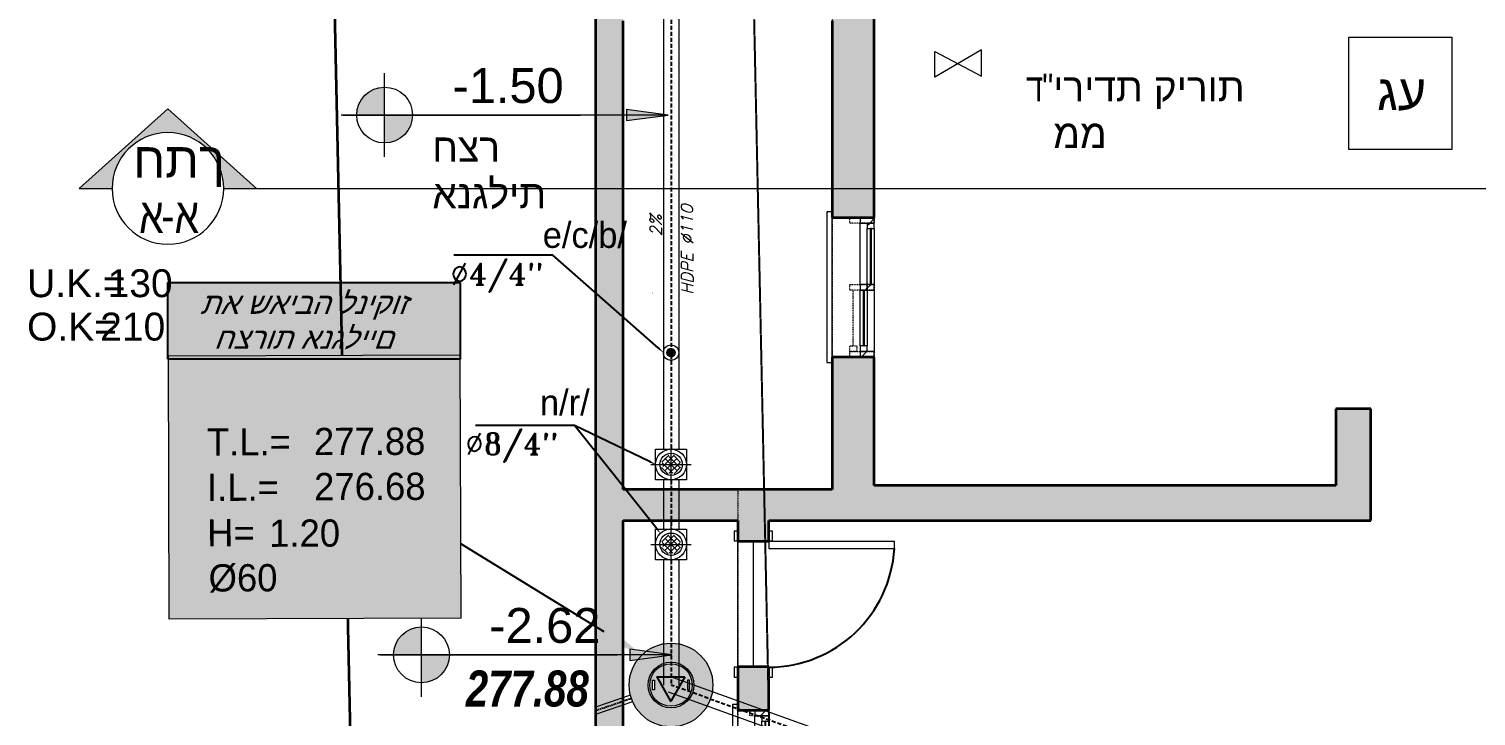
# Model space of a CAD drawing. Header units: centimetres. Extents: x 14435 to 32127, y -4289 to 2500.
# Drawn here: x 21327 to 22364, y -1224 to -732 of the extents above; entities that cross this region are included whole.
import ezdxf
from ezdxf import colors
from ezdxf.entities.mleader import LeaderData, LeaderLine
from ezdxf.math import Vec2, Vec3

# ---------------------------------------------------------------- set-up
doc = ezdxf.new("R2010")
doc.units = ezdxf.units.CM
doc.set_wipeout_variables(frame=1)
for name, pattern in [('Dash Tiny', [0.12, 0.06, -0.06]), ('Hidden', [0.714375, 0.47625, -0.238125]), ('Overhead', [0.396875, 0.238125, -0.15875])]:
    doc.linetypes.add(name, pattern=pattern)
for name, color, linetype in [('A', 251, 'Continuous'), ('biov 110', 252, 'Continuous'), ('biov center', 130, 'Hidden'), ('BIUV', 4, 'Continuous'), ('BLACK', 250, 'Continuous'), ('INS', 1, 'Continuous'), ('SPR', 251, 'Continuous')]:
    doc.layers.add(name, color=color, linetype=linetype)
for name, color, linetype, lineweight in [('A-DETL', 7, 'Continuous', 5), ('A-DOOR', 7, 'Continuous', 13), ('A-DOOR-FRAM', 7, 'Continuous', 13), ('A-FLOR', 7, 'Continuous', 13), ('A-GLAZ', 7, 'Continuous', 13), ('A-GLAZ-IDEN', 7, 'Continuous', 5), ('A-WALL', 7, 'Continuous', 13), ('A-WALL-PATT', 7, 'Continuous', 35), ('G-ANNO-DIMS', 7, 'Continuous', 5), ('G-ANNO-TEXT', 7, 'Continuous', 5)]:
    doc.layers.add(name, color=color, linetype=linetype, lineweight=lineweight)
doc.layers.add('G-ANNO-SYMB', color=240, linetype='Continuous', lineweight=5, true_color=0xff2227)
doc.styles.add('Arial_1', font='arial.ttf', dxfattribs={"height": 99.987594})
doc.styles.add('Arial_3', font='arial.ttf', dxfattribs={"height": 15})
doc.styles.add('Arial_6', font='arial.ttf', dxfattribs={"height": 29.765625})
doc.styles.add('Arial_B_I', font='arialbi.ttf', dxfattribs={"width": 0.8, "height": 25.793651})
doc.styles.add('BK', font='miryl')
doc.styles.add('italic1', font='italic.shx', dxfattribs={"height": 30})
doc.styles.add('MUR', font='MIRYL', dxfattribs={"oblique": 20})
doc.styles.add('rom', font='romant')
doc.styles.add('SH20', font='simpheb', dxfattribs={"height": 20})
pattern_1 = [(315, (2799.901, -549.324), (5.613014, 5.613014), [])]
pattern_2 = [(315, (2396.901, -477.801), (5.613014, 5.613014), [])]

# ---------------------------------------------------------------- blocks, each defined once
blk = doc.blocks.new('הזזה-דו-כנפי - מרתף סלון 1-929916-מרתף - Dependent 1')
at = {"layer": 'A-GLAZ', "lineweight": 5, "true_color": 0x008040}
h = blk.add_hatch(dxfattribs=at)
h.set_pattern_fill('FP_98', color=116, style=0, pattern_type=2)
h.set_pattern_definition(pattern_1)
h.paths.add_polyline_path([(-100, -1), (-100, -11), (-96, -11), (-96, -1)], flags=0)
h.paths.add_polyline_path([(96, -1), (96, -11), (100, -11), (100, -1)], flags=0)
h = blk.add_hatch(dxfattribs=at)
h.set_pattern_fill('FP_98', color=116, style=0, pattern_type=2)
h.set_pattern_definition(pattern_1)
h.paths.add_polyline_path([(-96, -6), (-92, -6), (-92, -1), (-96, -1)], flags=0)
h.paths.add_polyline_path([(-2, -1), (-2, -6), (2, -6), (2, -1), (1.3, -1)], flags=0)
h = blk.add_hatch(dxfattribs=at)
h.set_pattern_fill('FP_98', color=116, style=0, pattern_type=2)
h.set_pattern_definition(pattern_1)
h.paths.add_polyline_path([(-2, -11), (2, -11), (2, -6), (-2, -6)], flags=0)
h.paths.add_polyline_path([(92, -6), (92, -11), (96, -11), (96, -6)], flags=0)
at = {"layer": 'A-GLAZ'}
for p, q in [((104, 15), (-104, 15)), ((-104, 15), (-104, 11)), ((104, 11), (104, 15)), ((-96, -1), (-100, -1)), ((-100, -1), (-100, -11)), ((-92, -1), (-96, -1)), ((-96, -1), (-96, -6)), ((-96, -11), (-96, -1)), ((-96, -6), (-92, -6)), ((-92, -6), (-92, -1)), ((-92, -1), (-2, -1)), ((-92, -3.4), (-2, -3.4)), ((-2, -3.4), (-92, -3.4)), ((-92, -3.4), (-92, -4)), ((-92, -4), (-2, -4)), ((-92, -4), (-2, -4)), ((-2, -6), (-92, -6)), ((2, -1), (-2, -1)), ((-2, -1), (-2, -6)), ((-2, -4), (-2, -3.4)), ((-2, -6), (2, -6)), ((2, -6), (-2, -6)), ((-2, -6), (-2, -11)), ((2, -6), (2, -1)), ((2, -1), (96, -1)), ((2, -11), (2, -6)), ((2, -6), (92, -6)), ((2, -8.4), (92, -8.4)), ((92, -8.4), (2, -8.4)), ((2, -8.4), (2, -9)), ((2, -9), (92, -9)), ((2, -9), (92, -9)), ((96, -6), (92, -6)), ((92, -6), (92, -11)), ((92, -9), (92, -8.4)), ((100, -1), (96, -1)), ((96, -1), (96, -11)), ((96, -11), (96, -6)), ((100, -11), (100, -1)), ((-100, -11), (-96, -11)), ((-2, -11), (-96, -11)), ((-2, -11), (2, -11)), ((92, -11), (2, -11)), ((92, -11), (96, -11)), ((96, -11), (100, -11))]:
    blk.add_line(p, q, dxfattribs=at)
at = {"layer": 'A-GLAZ', "linetype": 'Overhead'}
blk.add_line((-100, 11), (100, 11), dxfattribs=at)
blk.add_line((-100, 11), (100, 11), dxfattribs=at)
at = {"layer": 'A-GLAZ', "linetype": 'Dash Tiny'}
for p, q in [((-100, -11), (-100, 2.5)), ((-100, 2.5), (-96, 2.5)), ((-96, -2.5), (-96, 2.5)), ((-96, 2.5), (-92, 2.5)), ((-96, 2.5), (-96, -11)), ((-92, 2.5), (-92, -2.5)), ((-92, 0), (-2, 0)), ((-2, -11), (-2, 2.5)), ((-2, 2.5), (2, 2.5)), ((2, 2.5), (2, -11)), ((96, -11), (96, 2.5)), ((96, 2.5), (99.6, 2.5)), ((99.6, 2.5), (99.6, -11)), ((-92, -2.5), (-96, -2.5)), ((2, -8.4), (92, -8.4)), ((96, -6), (92, -6)), ((92, -6), (92, -11)), ((96, -6), (92, -6)), ((92, -6), (92, -11)), ((96, -11), (96, -6)), ((96, -11), (96, -6)), ((-96, -11), (-100, -11)), ((2, -11), (-2, -11)), ((92, -11), (96, -11)), ((92, -11), (96, -11)), ((99.6, -11), (96, -11))]:
    blk.add_line(p, q, dxfattribs=at)
blk = doc.blocks.new('דלת חד כנפית - 96_210-1082217-מרתף - Dependent 1')
at = {"layer": 'A-DOOR'}
for p, q in [((39.9, -11), (39.9, -101)), ((45, -11), (39.9, -11)), ((45, -11), (45, -101)), ((45, -101), (39.9, -101))]:
    blk.add_line(p, q, dxfattribs=at)
at = {"layer": 'A-DOOR', "lineweight": 25}
blk.add_arc((45, -11), 90.2, 180, 266.7576, dxfattribs=at)
at = {"layer": 'A-DOOR-FRAM'}
for p, q in [((-52.6, 11), (-52.6, 13.5)), ((-52.6, 13.5), (-45, 13.5)), ((-45, 13.5), (-45, 11)), ((45, 11), (45, 13.5)), ((45, 13.5), (52.6, 13.5)), ((52.6, 13.5), (52.6, 11)), ((-52.6, -13.5), (-52.6, -11)), ((-45, -13.5), (-52.6, -13.5)), ((-45, -11), (-45, -13.5)), ((45, -13.5), (45, -11)), ((52.6, -13.5), (45, -13.5)), ((52.6, -11), (52.6, -13.5))]:
    blk.add_line(p, q, dxfattribs=at)
blk = doc.blocks.new('הזזה-דו-כנפי - 80_80-1082385-מרתף - Dependent 1')
at = {"layer": 'A-GLAZ', "lineweight": 5, "true_color": 0x008040}
h = blk.add_hatch(dxfattribs=at)
h.set_pattern_fill('FP_103', color=116, style=0, pattern_type=2)
h.set_pattern_definition(pattern_2)
h.paths.add_polyline_path([(-50, -5), (-50, -15), (-46, -15), (-46, -5)], flags=0)
h.paths.add_polyline_path([(46, -5), (46, -15), (50, -15), (50, -5)], flags=0)
h = blk.add_hatch(dxfattribs=at)
h.set_pattern_fill('FP_103', color=116, style=0, pattern_type=2)
h.set_pattern_definition(pattern_2)
h.paths.add_polyline_path([(-46, -5), (-46, -10), (-42, -10), (-42, -5)], flags=0)
h.paths.add_polyline_path([(-2, -5), (-2, -10), (2, -10), (2, -5)], flags=0)
h = blk.add_hatch(dxfattribs=at)
h.set_pattern_fill('FP_103', color=116, style=0, pattern_type=2)
h.set_pattern_definition(pattern_2)
h.paths.add_polyline_path([(-2, -10), (-2, -15), (2, -15), (2, -10)], flags=0)
h.paths.add_polyline_path([(42, -15), (46, -15), (46, -10), (42, -10)], flags=0)
at = {"layer": 'A-GLAZ'}
for p, q in [((54, 19), (-54, 19)), ((-54, 19), (-54, 15)), ((54, 15), (54, 19)), ((-46, -5), (-50, -5)), ((-50, -5), (-50, -15)), ((-42, -5), (-46, -5)), ((-46, -5), (-46, -10)), ((-46, -15), (-46, -5)), ((-46, -10), (-42, -10)), ((-42, -10), (-42, -5)), ((-42, -5), (-2, -5)), ((-42, -7.4), (-2, -7.4)), ((-2, -7.4), (-42, -7.4)), ((-42, -7.4), (-42, -8)), ((-42, -8), (-2, -8)), ((-42, -8), (-2, -8)), ((-2, -10), (-42, -10)), ((2, -5), (-2, -5)), ((-2, -5), (-2, -10)), ((-2, -8), (-2, -7.4)), ((-2, -10), (2, -10)), ((2, -10), (-2, -10)), ((-2, -10), (-2, -15)), ((2, -10), (2, -5)), ((2, -5), (46, -5)), ((2, -15), (2, -10)), ((2, -10), (42, -10)), ((46, -10), (42, -10)), ((42, -10), (42, -15)), ((50, -5), (46, -5)), ((46, -5), (46, -15)), ((46, -15), (46, -10)), ((50, -15), (50, -5)), ((-50, -15), (-46, -15)), ((-2, -15), (-46, -15)), ((-2, -15), (2, -15)), ((2, -12.4), (42, -12.4)), ((42, -12.4), (2, -12.4)), ((2, -12.4), (2, -13)), ((2, -13), (42, -13)), ((2, -13), (42, -13)), ((42, -15), (2, -15)), ((42, -13), (42, -12.4)), ((42, -15), (46, -15)), ((46, -15), (50, -15))]:
    blk.add_line(p, q, dxfattribs=at)
at = {"layer": 'A-GLAZ', "linetype": 'Overhead'}
blk.add_line((-50, 15), (50, 15), dxfattribs=at)
blk.add_line((-50, 15), (50, 15), dxfattribs=at)
at = {"layer": 'A-GLAZ', "linetype": 'Dash Tiny'}
for p, q in [((-50, -15), (-50, 2.5)), ((-50, 2.5), (-46, 2.5)), ((-46, -2.5), (-46, 2.5)), ((-46, 2.5), (-42, 2.5)), ((-46, 2.5), (-46, -15)), ((-42, 2.5), (-42, -2.5)), ((-42, 0), (-2, 0)), ((-2, -15), (-2, 2.5)), ((-2, 2.5), (2, 2.5)), ((2, 2.5), (2, -15)), ((46, -15), (46, 2.5)), ((46, 2.5), (49.6, 2.5)), ((49.6, 2.5), (49.6, -15)), ((-42, -2.5), (-46, -2.5)), ((46, -10), (42, -10)), ((42, -10), (42, -15)), ((46, -10), (42, -10)), ((42, -10), (42, -15)), ((46, -15), (46, -10)), ((46, -15), (46, -10)), ((-46, -15), (-50, -15)), ((2, -15), (-2, -15)), ((2, -12.4), (42, -12.4)), ((42, -15), (46, -15)), ((42, -15), (46, -15)), ((49.6, -15), (46, -15))]:
    blk.add_line(p, q, dxfattribs=at)
blk = doc.blocks.new('Section - ISH-SEC HEAD-234540-מרתף - Dependent 1')
at = {"layer": 'G-ANNO-SYMB'}
h = blk.add_hatch(color=7, dxfattribs=at)
edge = h.paths.add_edge_path(flags=0)
edge.add_line((0.035, 0), (-0.2, 0))
edge.add_arc((-0.6, 0), 0.4, 0, 180)
edge.add_line((-1, 0), (-1.235, 0))
edge.add_line((-1.235, 0), (-0.6, 0.571))
edge.add_line((-0.6, 0.571), (0.035, 0))
at = {"layer": 'G-ANNO-SYMB', "color": 7}
for p, q in [((-0.6, 0.571), (-1.235, 0)), ((0.035, 0), (-0.6, 0.571)), ((-1.235, 0), (-1, 0)), ((-0.2, 0), (0.035, 0))]:
    blk.add_line(p, q, dxfattribs=at)
for start, end in [(360, 180), (0, 180), (180, 0)]:
    blk.add_arc((-0.6, 0), 0.4, start, end, dxfattribs=at)
blk = doc.blocks.new('Spot Elevations - ISH PLAN-38599-מרתף - Dependent 1')
at = {"layer": 'G-ANNO-DIMS'}
h = blk.add_hatch(color=256, dxfattribs=at)
edge = h.paths.add_edge_path(flags=0)
edge.add_line((0, 0), (-0.2, 0))
edge.add_arc((0, 0), 0.2, 90, 180, ccw=False)
edge.add_line((0, 0.2), (0, 0))
h = blk.add_hatch(color=256, dxfattribs=at)
edge = h.paths.add_edge_path(flags=0)
edge.add_line((0, 0), (0.2, 0))
edge.add_arc((0, 0), 0.2, 270, 360, ccw=False)
edge.add_line((0, -0.2), (0, 0))
for p, q in [((0, -0.3), (0, 0.3)), ((1.388, 0), (-0.312, 0)), ((-0.297, 0), (1.403, 0))]:
    blk.add_line(p, q, dxfattribs=at)
blk.add_circle((0, 0), 0.2, dxfattribs=at)
blk = doc.blocks.new('martef')
at = {"layer": 'A-WALL-PATT', "lineweight": 13, "true_color": 0x636466}
for points in [[(54475.3, -12683.7), (54475.3, -11515.2), (54455.3, -11515.2), (54455.3, -12683.7)], [(55011, -12143.8), (55011, -12088.8), (54986, -12088.8), (54986, -12143.8)], [(54557.5, -12168.8), (54625.1, -12168.8), (54625.1, -12146.8), (54475.3, -12146.8), (54475.3, -12168.8)], [(55011, -12168.8), (55011, -12143.8), (54655.1, -12143.8), (54655.1, -12168.8), (54860.6, -12168.8)]]:
    blk.add_hatch(color=251, dxfattribs=at).paths.add_polyline_path(points, flags=0)
h = blk.add_hatch(color=251, dxfattribs=at)
h.paths.add_polyline_path([(54655.1, -12168.8), (54655.1, -12051.8), (54625.1, -12051.8), (54625.1, -12168.8), (54640.1, -12168.8)], flags=0)
h.paths.add_polyline_path([(54640.1, -11951.8), (54655.1, -11951.8), (54655.1, -11788.7), (54625.1, -11788.7), (54625.1, -11951.8)], flags=0)
h = blk.add_hatch(color=251, dxfattribs=at)
h.paths.add_polyline_path([(54557.5, -12683.7), (54579.5, -12683.7), (54579.5, -12504.8), (54557.5, -12504.8)], flags=0)
h.paths.add_polyline_path([(54579.5, -12304.8), (54579.5, -12273.8), (54557.5, -12273.8), (54557.5, -12304.8)], flags=0)
h.paths.add_polyline_path([(54579.5, -12183.8), (54579.5, -12168.8), (54557.5, -12168.8), (54557.5, -12183.8)], flags=0)
at = {"layer": 'G-ANNO-DIMS'}
for points in [[(54507.5, -11878.4), (54477.5, -11874.5), (54477.5, -11882.4)], [(54510.1, -12265.2), (54480.1, -12261.2), (54480.1, -12269.1)]]:
    blk.add_hatch(color=256, dxfattribs=at).paths.add_polyline_path(points, flags=0)
at = {"layer": 'A-DETL', "color": 176, "lineweight": 35, "true_color": 0x000080}
blk.add_line((54293.7, -12981.6), (54246, -10730.1), dxfattribs=at)
at = {"layer": 'A-DETL', "color": 1, "linetype": 'Hidden', "lineweight": 25, "true_color": 0xff0000}
blk.add_line((54557.1, -11249.1), (54587.8, -12698.5), dxfattribs=at)
at = {"layer": 'A-DETL', "color": 7, "linetype": 'Dash Tiny'}
for p, q in [((54625.1, -11788.7), (54625.1, -12146.8)), ((54625.1, -12146.8), (54557.5, -12146.8)), ((54557.5, -12146.8), (54557.5, -12683.7))]:
    blk.add_line(p, q, dxfattribs=at)
at = {"layer": 'A-DETL', "color": 1, "lineweight": 13, "true_color": 0xff0000}
for p, q in [((54732.1, -11831.6), (54698.6, -11851.2)), ((54698.6, -11851.2), (54698.6, -11832.9)), ((54698.6, -11832.9), (54732.1, -11850.6)), ((54732.1, -11850.6), (54732.1, -11831.6))]:
    blk.add_line(p, q, dxfattribs=at)
at = {"layer": 'A-FLOR'}
for p, q in [((54557.5, -12273.8), (54557.5, -12183.8)), ((54568.5, -12183.8), (54568.5, -12273.8))]:
    blk.add_line(p, q, dxfattribs=at)
at = {"layer": 'A-WALL', "lineweight": 35}
for p, q in [((54455.3, -11515.2), (54455.3, -12683.7)), ((54655.1, -11951.8), (54655.1, -11808.7)), ((54475.3, -12146.8), (54475.3, -11810.9)), ((54625.1, -11810.9), (54625.1, -11951.8)), ((54625.1, -11951.8), (54655.1, -11951.8)), ((54625.1, -12051.8), (54625.1, -12146.8)), ((54655.1, -12051.8), (54625.1, -12051.8)), ((54655.1, -12143.8), (54655.1, -12051.8)), ((54986, -12088.8), (54986, -12143.8)), ((55011, -12088.8), (54986, -12088.8)), ((55011, -12168.8), (55011, -12088.8)), ((54625.1, -12146.8), (54475.3, -12146.8)), ((54986, -12143.8), (54655.1, -12143.8)), ((54475.3, -12168.8), (54557.5, -12168.8)), ((54475.3, -12683.7), (54475.3, -12168.8)), ((54557.5, -12168.8), (54557.5, -12183.8)), ((54579.5, -12168.8), (55011, -12168.8)), ((54579.5, -12183.8), (54579.5, -12168.8)), ((54557.5, -12183.8), (54579.5, -12183.8)), ((54557.5, -12273.8), (54557.5, -12304.8)), ((54579.5, -12273.8), (54557.5, -12273.8)), ((54579.5, -12304.8), (54579.5, -12273.8)), ((54557.5, -12304.8), (54579.5, -12304.8))]:
    blk.add_line(p, q, dxfattribs=at)
at = {"layer": 'G-ANNO-DIMS'}
for p, q in [((54507.5, -11878.4), (54304.3, -11878.4)), ((54507.5, -11878.4), (54477.5, -11874.5)), ((54477.5, -11874.5), (54477.5, -11882.4)), ((54477.5, -11882.4), (54507.5, -11878.4)), ((54510.1, -12265.2), (54330.7, -12265.2)), ((54510.1, -12265.2), (54480.1, -12261.2)), ((54480.1, -12261.2), (54480.1, -12269.1)), ((54480.1, -12269.1), (54510.1, -12265.2))]:
    blk.add_line(p, q, dxfattribs=at)
at = {"layer": 'G-ANNO-SYMB', "color": 7}
blk.add_line((54209, -11931), (56565.8, -11931), dxfattribs=at)
at = {"layer": 'G-ANNO-TEXT', "color": 1, "true_color": 0xff0000, "flags": 128}
blk.add_lwpolyline([(54995.1, -11822.6), (55068.9, -11822.6), (55068.9, -11903), (54995.1, -11903)], close=True, dxfattribs=at)
at = {"layer": 'A-DOOR', "rotation": 89.99999999999991}
blk.add_blockref('דלת חד כנפית - 96_210-1082217-מרתף - Dependent 1', (54568.5, -12228.8), dxfattribs=at)
at = {"layer": 'A-GLAZ', "rotation": 89.99999999999991}
for name, p in [('הזזה-דו-כנפי - 80_80-1082385-מרתף - Dependent 1', (54640.1, -12001.8)), ('הזזה-דו-כנפי - מרתף סלון 1-929916-מרתף - Dependent 1', (54568.5, -12404.8))]:
    blk.add_blockref(name, p, dxfattribs=at)
at = {"layer": 'G-ANNO-DIMS', "xscale": 99.99999999999991, "yscale": 99.99999999999991, "zscale": 99.99999999999991}
for p in [(54304.3, -11878.4), (54330.7, -12265.2)]:
    blk.add_blockref('Spot Elevations - ISH PLAN-38599-מרתף - Dependent 1', p, dxfattribs=at)
at = {"layer": 'G-ANNO-SYMB', "color": 7, "xscale": 99.99999999999991, "yscale": 99.99999999999991, "zscale": 99.99999999999991}
blk.add_blockref('Section - ISH-SEC HEAD-234540-מרתף - Dependent 1', (54209, -11931), dxfattribs=at)
at = {"layer": 'A-GLAZ-IDEN', "lineweight": 70, "char_height": 20, "attachment_point": 1, "style": 'Arial_3'}
for s, insert, width in [('U.K.=', (54048.1, -11988.9), 69.907), ('130', (54105.8, -11988.9), 46.177), ('O.K=', (54048.1, -12020), 63.494), ('210', (54100.5, -12020), 46.177)]:
    blk.add_mtext(s, dxfattribs=dict(at, insert=insert, width=width))
at = {"layer": 'G-ANNO-DIMS', "attachment_point": 1, "line_spacing_factor": 0.941778}
for s, insert, char_height, width, style in [('-1.50', (54353, -11844.8), 25, 75.295, 'Arial_1'), ('-2.62', (54379.3, -12231.6), 25, 75.295, 'Arial_1'), ('277.88', (54362.5, -12276.4), 25.79, 99.168, 'Arial_B_I')]:
    blk.add_mtext(s, dxfattribs=dict(at, insert=insert, char_height=char_height, width=width, style=style))
at = {"layer": 'G-ANNO-SYMB', "color": 7, "char_height": 25, "attachment_point": 1, "style": 'Arial_1'}
for s, insert, width in [('חתך', (54124.2, -11898.2), 59.646), ('\\fArial|b0|i0|c177|p34|;\\W.8;א', (54128.4, -11937.9), 19.24), ('\\fArial|b0|i0|c177|p34|;\\W.8;א', (54153.8, -11937.9), 19.24), ('\\fArial|b0|i0|c177|p34|;\\W.8;-', (54144.3, -11937.9), 11.544)]:
    blk.add_mtext(s, dxfattribs=dict(at, insert=insert, width=width))
at = {"layer": 'G-ANNO-TEXT', "char_height": 20, "attachment_point": 1, "style": 'Arial_3'}
for s, insert, width in [('\\fArial|b0|i0|c177|p34|;\\W.8;ד', (54763.8, -11848.7), 14.11), ('\\fArial|b0|i0|c177|p34|;\\W.8;"', (54775.5, -11848.7), 9.62), ('ירידת קירות ממ', (54783.4, -11848.7), 168.034), ('\\fArial|b0|i0|c177|p34|;\\W.8; ', (54441.7, -11891.9), 4.489), ('חצר אנגלית', (54338.5, -11891.9), 125.063)]:
    blk.add_mtext(s, dxfattribs=dict(at, insert=insert, width=width))
at = {"layer": 'G-ANNO-TEXT', "color": 1, "true_color": 0xff0000, "insert": (55015.5, -11849.7), "char_height": 25, "width": 39.283, "attachment_point": 1, "style": 'Arial_6'}
blk.add_mtext('גע', dxfattribs=at)
blk = doc.blocks.new('G_LABELD')
blk.add_wipeout([(0, 193.3), (214.2, 193.3), (214.2, 0), (0, 0)])
at = {"true_color": 0xffffff, "transparency": 33554687}
h = blk.add_hatch(color=7, dxfattribs=at)
h.dxf.hatch_style = 1
h.paths.add_polyline_path([(214.2, 193.3), (0, 193.3), (0, 0), (214.2, 0)])
h.paths.add_polyline_path([(101.6, 82), (134.9, 82), (134.9, 112), (101.6, 112)], flags=24)
h.paths.add_polyline_path([(101.6, 115.1), (144.2, 115.1), (144.2, 145.1), (101.6, 145.1)], flags=24)
h.paths.add_polyline_path([(23, 48.3), (71.1, 48.3), (71.1, 78.3), (23, 78.3)], flags=24)
h.paths.add_polyline_path([(23.9, 15.2), (54.1, 15.2), (54.1, 45.2), (23.9, 45.2)], flags=24)
h.paths.add_polyline_path([(23, 81.7), (93, 81.7), (93, 111.7), (23, 111.7)], flags=24)
h.paths.add_polyline_path([(68.5, 47.9), (98.7, 47.9), (98.7, 77.9), (68.5, 77.9)], flags=24)
h.paths.add_polyline_path([(22.4, 149.4), (148.5, 149.4), (148.5, 179.4), (22.4, 179.4)], flags=24)
h.paths.add_polyline_path([(23, 115), (102.5, 115), (102.5, 145), (23, 145)], flags=24)
at = {"color": 0, "linetype": 'Continuous', "lineweight": 13}
for p, q in [((0, 193.3), (214.2, 193.3)), ((0, 0), (0, 193.3)), ((214.2, 0), (214.2, 193.3)), ((214.2, 0), (0, 0))]:
    blk.add_line(p, q, dxfattribs=at)
at = {"color": 0, "lineweight": 9, "style": 'SH20'}
for s, p in [('T.L.=', (28, 120)), ('I.L.=', (28, 86.7)), ('H=', (28, 53.3))]:
    blk.add_text(s, height=20, dxfattribs=at).set_placement(p)
blk.add_attdef('NUMBER', (27.4, 154.4), '', height=20, dxfattribs=at)
at = {"color": 0, "lineweight": 9}
for tag, p in [('TL', (106.6, 120.1)), ('IL', (106.6, 87)), ('H', (73.5, 52.9)), ('D', (28.9, 20.2))]:
    blk.add_attdef(tag, p, '', height=20, dxfattribs=at)
blk = doc.blocks.new('sp 8X4')
at = {"layer": 'INS', "color": 18, "lineweight": 5, "true_color": 0x000000}
for p, q in [((10813.2, -22297.8), (10808.1, -22302.8)), ((10816, -22310.8), (10808.4, -22303.2)), ((10816.5, -22298.4), (10808.9, -22306)), ((10819.2, -22300), (10810.2, -22309)), ((10819.2, -22309), (10810.2, -22300)), ((10820.8, -22306.3), (10813.2, -22298.7)), ((10821, -22303.3), (10813.4, -22310.8)), ((10821.4, -22303), (10816.4, -22297.9)), ((10812.7, -22311.4), (10808, -22306.7)), ((10821.6, -22306.5), (10816.9, -22311.2))]:
    blk.add_line(p, q, dxfattribs=at)
at = {"layer": 'INS', "color": 5, "lineweight": 5}
blk.add_lwpolyline([(10803.7, -22293.6), (10825.7, -22293.6), (10825.7, -22315.5), (10803.7, -22315.5)], close=True, dxfattribs=at)
at = {"layer": 'INS', "color": 18, "lineweight": 5, "true_color": 0x000000}
for points in [[(10814.7, -22290), (10814.7, -22319)], [(10800.2, -22304.5), (10829.2, -22304.5)]]:
    blk.add_lwpolyline(points, dxfattribs=at)
at = {"layer": 'INS', "color": 5, "lineweight": 5}
blk.add_circle((10814.7, -22304.5), 11, dxfattribs=at)
at = {"layer": 'INS', "color": 18, "lineweight": 5, "true_color": 0x000000}
blk.add_circle((10814.8, -22304.4), 7.99, dxfattribs=at)
blk = doc.blocks.new('A$C41AC0131')
at = {"layer": 'BIUV', "color": 5, "ltscale": 40}
blk.add_lwpolyline([(0, 11.3, 0, 16.3, 0), (57, 8.1, 0, 0, 0), (81.5, 7, 0, 0, 0)], format="xyseb", dxfattribs=at)
blk = doc.blocks.new('A$C38873827')
at = {"color": 7, "rotation": 87.25165573860627}
blk.add_blockref('A$C41AC0131', (13.5, -0.5), dxfattribs=at)
blk = doc.blocks.new('*U780')
at = {"layer": 'biov 110', "color": 6, "lineweight": 5}
for p, q in [((8478.2, 4006.2), (8811.6, 4006.2)), ((8478.2, 3995.2), (8811.6, 3995.2))]:
    blk.add_line(p, q, dxfattribs=at)
at = {"layer": 'biov center', "color": 3, "ltscale": 6}
blk.add_lwpolyline([(8478.2, 4000.7), (8811.6, 4000.7)], dxfattribs=at)
blk = doc.blocks.new('*U782')
at = {"layer": 'biov 110', "color": 6, "lineweight": 5}
for p, q in [((8478.2, 4006.2), (8567.9, 4006.2)), ((8478.2, 3995.2), (8567.9, 3995.2))]:
    blk.add_line(p, q, dxfattribs=at)
at = {"layer": 'biov center', "color": 3, "ltscale": 6}
blk.add_lwpolyline([(8478.2, 4000.7), (8567.9, 4000.7)], dxfattribs=at)
blk = doc.blocks.new('*U783')
at = {"layer": 'biov 110', "color": 6, "lineweight": 5}
for p, q in [((8478.2, 4006.2), (8513.5, 4006.2)), ((8478.2, 3995.2), (8513.5, 3995.2))]:
    blk.add_line(p, q, dxfattribs=at)
at = {"layer": 'biov center', "color": 3, "ltscale": 6}
blk.add_lwpolyline([(8478.2, 4000.7), (8513.5, 4000.7)], dxfattribs=at)
blk = doc.blocks.new('*U787')
at = {"layer": 'biov 110', "color": 6, "lineweight": 5}
for p, q in [((8478.2, 4006.2), (9286.5, 4006.2)), ((8478.2, 3995.2), (9286.5, 3995.2))]:
    blk.add_line(p, q, dxfattribs=at)
at = {"layer": 'biov center', "color": 3, "ltscale": 6}
blk.add_lwpolyline([(8478.2, 4000.7), (9286.5, 4000.7)], dxfattribs=at)
blk = doc.blocks.new('MH D1000')
at = {"lineweight": 5}
h = blk.add_hatch(color=9, dxfattribs=at)
h.paths.add_polyline_path([(435, 171), (690, 171, 0.869252), (-399, 171), (-145, 171, -0.770288)])
h.paths.add_polyline_path([(695, 94, 0.034931), (690, 171), (435, 171, -0.064609), (445, 94, -1), (-155, 94, -0.064609), (-145, 171), (-399, 171, 0.034931), (-405, 94, 1)])
h = blk.add_hatch(color=9, dxfattribs=at)
h.paths.add_polyline_path([(-135, 94, 1), (425, 94, 1)])
h.paths.add_polyline_path([(-70, 156), (-70, 32), (-97, 32), (-97, 156)], flags=16)
h.paths.add_polyline_path([(361, 156), (387, 156), (387, 32), (361, 32)], flags=16)
at = {"layer": 'BLACK', "lineweight": 5}
for points in [[(-97, 32), (-97, 156), (-70, 156), (-70, 32)], [(387, 32), (387, 156), (361, 156), (361, 32)]]:
    blk.add_lwpolyline(points, close=True, dxfattribs=at)
for radius in [550, 300, 280]:
    blk.add_circle((145, 94), radius, dxfattribs=at)
blk = doc.blocks.new('yuk')
at = {"layer": 'SPR', "color": 18, "lineweight": 5, "true_color": 0x000000}
for p, q in [((-5.1, 0.2), (-0.3, 5)), ((-5.1, 0), (-0.2, 5)), ((-5.1, -0.1), (0, 5)), ((-5.1, -0.3), (0.1, 5)), ((-5.1, 0.6), (-0.8, 4.9)), ((-5.1, 0.5), (-0.6, 4.9)), ((-5.1, 0.3), (-0.5, 4.9)), ((-5.1, -0.4), (0.3, 4.9)), ((-5.1, -0.6), (0.4, 4.9)), ((-5.1, -0.7), (0.5, 4.9)), ((-5.1, -0.8), (0.7, 4.9)), ((-5, 0.8), (-1, 4.9)), ((-5, -0.9), (0.8, 4.9)), ((-5, -1.1), (0.9, 4.9)), ((-5, 1), (-1.1, 4.8)), ((-5, -1.2), (1, 4.8)), ((-5, -1.3), (1.2, 4.8)), ((-4.9, 1.2), (-1.3, 4.8)), ((-4.9, -1.4), (1.3, 4.8)), ((-4.9, 1.4), (-1.5, 4.7)), ((-4.9, -1.5), (1.4, 4.7)), ((-4.9, -1.7), (1.5, 4.7)), ((-4.8, 1.6), (-1.8, 4.7)), ((-4.8, -1.8), (1.6, 4.7)), ((-4.8, -1.9), (1.7, 4.6)), ((-4.7, 1.8), (-2, 4.6)), ((-4.7, -2), (1.8, 4.6)), ((-4.7, -2.1), (1.9, 4.6)), ((-4.7, -2.2), (2, 4.5)), ((-4.6, 2.1), (-2.3, 4.5)), ((-4.6, -2.3), (2.1, 4.5)), ((-4.6, -2.4), (2.2, 4.4)), ((-4.5, -2.5), (2.3, 4.4)), ((-4.5, -2.6), (2.4, 4.3)), ((-4.4, 2.4), (-2.6, 4.3)), ((-4.4, -2.7), (2.5, 4.3)), ((-4.4, -2.7), (2.6, 4.2)), ((-4.3, -2.8), (2.7, 4.1)), ((-4.2, -2.9), (2.8, 4.1)), ((-4.2, 2.8), (-3, 4)), ((-4.2, -3), (2.9, 4)), ((-4.1, -3.1), (2.9, 4)), ((-4.1, -3.2), (3, 3.9)), ((-4, -3.3), (3.1, 3.8)), ((-3.9, -3.3), (3.2, 3.8)), ((-3.9, -3.4), (3.3, 3.7)), ((-3.8, -3.5), (3.3, 3.6)), ((-3.7, -3.6), (3.4, 3.6)), ((-3.6, -3.6), (3.5, 3.5)), ((-3.6, -3.7), (3.6, 3.4)), ((-3.5, -3.8), (3.6, 3.3)), ((-3.4, -3.9), (3.7, 3.3)), ((-3.3, -3.9), (3.8, 3.2)), ((-3.3, -4), (3.8, 3.1)), ((-3.2, -4.1), (3.9, 3)), ((-3.1, -4.1), (4, 2.9)), ((-3, -4.2), (4, 2.9)), ((-2.9, -4.2), (4.1, 2.8)), ((-2.8, -4.3), (4.2, 2.7)), ((-2.8, -4.4), (4.2, 2.6)), ((-2.7, -4.4), (4.3, 2.5)), ((-2.6, -4.5), (4.3, 2.4)), ((-2.5, -4.5), (4.4, 2.3)), ((-2.4, -4.6), (4.4, 2.2)), ((-2.3, -4.6), (4.5, 2.1)), ((-2.2, -4.7), (4.5, 2)), ((-2.1, -4.7), (4.6, 1.9)), ((-2, -4.8), (4.6, 1.8)), ((-1.9, -4.8), (4.6, 1.7)), ((-1.8, -4.8), (4.7, 1.6)), ((-1.7, -4.9), (4.7, 1.5)), ((-1.6, -4.9), (4.8, 1.4)), ((-1.4, -4.9), (4.8, 1.3)), ((-1.3, -5), (4.8, 1.2)), ((-1.2, -5), (4.9, 1.1)), ((-1.1, -5), (4.9, 0.9)), ((-1, -5.1), (4.9, 0.8)), ((-0.8, -5.1), (4.9, 0.7)), ((-0.7, -5.1), (4.9, 0.6)), ((-0.6, -5.1), (5, 0.4)), ((-0.4, -5.1), (5, 0.3)), ((-0.3, -5.1), (5, 0.2)), ((-0.2, -5.1), (5, 0)), ((0, -5.1), (5, -0.1)), ((0.1, -5.1), (5, -0.3)), ((0.3, -5.1), (5, -0.4)), ((0.4, -5.1), (5, -0.6)), ((0.6, -5.1), (4.9, -0.8)), ((0.8, -5.1), (4.9, -0.9)), ((1, -5), (4.9, -1.1)), ((1.1, -5), (4.8, -1.3)), ((1.3, -4.9), (4.8, -1.5)), ((1.6, -4.9), (4.7, -1.7)), ((1.8, -4.8), (4.6, -1.9)), ((2, -4.7), (4.5, -2.2)), ((2.3, -4.5), (4.4, -2.5)), ((2.7, -4.3), (4.2, -2.9)), ((3.4, -3.7), (3.6, -3.6))]:
    blk.add_line(p, q, dxfattribs=at)
blk.add_circle((-0.1, -0.1), 5.05, dxfattribs=at)
at = {"layer": 'SPR', "color": 5, "lineweight": 5}
blk.add_ellipse((-0.1, -0.1), major_axis=(-6.59, 6.59), ratio=1, dxfattribs=at)

msp = doc.modelspace()

# ---------------------------------------------------------------- hatches: boundary and pattern name
at = {"true_color": 0x000000}
h = msp.add_hatch(color=18, dxfattribs=at)
h.dxf.hatch_style = 1
h.paths.add_polyline_path([(21777.3, -1196.1), (21787.3, -1213.4), (21797.3, -1196.1)])

# ---------------------------------------------------------------- linework, layer by layer
at = {"layer": 'biov 110', "color": 5, "lineweight": 5}
for p, q in [((21758.2, -1209.2), (21733.1, -1217.7)), ((21759.8, -1213.9), (21733.1, -1223))]:
    msp.add_line(p, q, dxfattribs=at)
at = {"layer": 'biov center', "color": 3, "ltscale": 2}
msp.add_lwpolyline([(21758.9, -1211.6), (21733.1, -1220.4)], dxfattribs=at)
at = {"layer": 'BLACK'}
msp.add_lwpolyline([(21797.3, -1196.1), (21787.3, -1213.4), (21777.3, -1196.1)], close=True, dxfattribs=at)

# ---------------------------------------------------------------- block references
for name, p in [('martef', (-32722.2, 11084.9)), ('sp 8X4', (10972.6, 21260.6)), ('sp 8X4', (10972.6, 21203.4))]:
    msp.add_blockref(name, p)
at = {"xscale": -1}
for name, p, rotation in [('*U780', (25788.1, 7778.6), 90.00000000000216), ('*U783', (25788.1, 7423.3), 90.00000000000216), ('*U782', (25788.1, 7366), 90.00000000000216), ('*U787', (29177.1, -8103.8), 340.2618964215335)]:
    msp.add_blockref(name, p, dxfattribs=dict(at, rotation=rotation))
at = {"color": 0, "xscale": 0.0545454545454542, "yscale": 0.0545454545454542, "zscale": 0.0545454545454542}
msp.add_blockref('MH D1000', (21779.4, -1207), dxfattribs=at)
at = {"layer": 'BIUV', "color": 7, "xscale": 0.4199999999999998, "yscale": 0.4199999999999998, "zscale": 0.4199999999999998, "rotation": 5.156823373101}
msp.add_blockref('A$C38873827', (21773.3, -921, 17500), dxfattribs=at)
at = {"layer": 'INS', "color": 0, "xscale": 0.589873670861448, "yscale": 0.589873670861448, "zscale": 0.589873670861448}
msp.add_blockref('yuk', (21787.4, -963.7), dxfattribs=at)

# ---------------------------------------------------------------- texts
at = {"layer": 'BIUV', "color": 5, "style": 'italic1'}
for s, rotation, p in [('HDPE %%C110', 90.3068, (21803.3, -922.1, 17500)), ('2%%%', 91.0579, (21780.8, -880.4, 27046.2))]:
    msp.add_text(s, height=8.4, rotation=rotation, dxfattribs=at).set_placement(p)
at = {"layer": 'INS', "color": 6, "lineweight": 5}
for s, height, style, p in [('e/c/b/', 18.45, 'BK', (21695.4, -888.7, -10724.6)), ('%%C4/4"', 15.37, 'rom', (21629.3, -915.1)), ('n/r/', 18.45, 'BK', (21693.4, -1008.7, -10724.6))]:
    msp.add_text(s, height=height, dxfattribs=dict(at, style=style)).set_placement(p)

# ---------------------------------------------------------------- leaders
at = {"layer": 'A', "color": 6, "linetype": 'Continuous', "lineweight": 9}
ml = msp.add_multileader_mtext('Standard', dxfattribs=at)
ml.set_content('')
ml.set_leader_properties()
ml.build(insert=Vec2(0, 0))
ml.multileader.update_dxf_attribs({"text_right_attachment_type": 6, "dogleg_length": 0.36, "arrow_head_size": 5})
ctx = ml.context
ctx.base_point, ctx.char_height, ctx.arrow_head_size, ctx.landing_gap_size, ctx.plane_origin = Vec3(21647.3, -1015.9), 0.18, 5, 0.09, Vec3(21359.9, -1074.9)
ctx.right_attachment = 6
notes = []
notes.append((ctx, [(0, (1, 1, 0), (21718.1, -1015.9), (-1, 0), 70.8, [(0, [(21776.4, -1043.9)], 0, [])])]))
ctx.mtext, ml.multileader.dxf.content_type = None, 0
ml = msp.add_multileader_mtext('Standard', dxfattribs=at)
ml.set_content('')
ml.set_leader_properties()
ml.build(insert=Vec2(0, 0))
ml.multileader.update_dxf_attribs({"text_right_attachment_type": 6, "dogleg_length": 0.36, "arrow_head_size": 5})
ctx = ml.context
ctx.base_point, ctx.char_height, ctx.arrow_head_size, ctx.landing_gap_size, ctx.plane_origin = Vec3(21647.3, -1015.9), 0.18, 5, 0.09, Vec3(21359.9, -1074.9)
ctx.right_attachment = 6
notes.append((ctx, [(0, (1, 1, 0), (21718.1, -1015.9), (-1, 0), 70.8, [(0, [(21779.7, -1093.2)], 0, [])])]))
ctx.mtext, ml.multileader.dxf.content_type = None, 0
at = {"layer": 'A', "color": 6, "linetype": 'Continuous', "lineweight": -3}
ml = msp.add_multileader_mtext('Standard', dxfattribs=at)
ml.set_content('')
ml.set_leader_properties()
ml.build(insert=Vec2(0, 0))
ml.multileader.update_dxf_attribs({"text_right_attachment_type": 6, "dogleg_length": 0.36, "arrow_head_size": 30})
ctx = ml.context
ctx.base_point, ctx.char_height, ctx.arrow_head_size, ctx.landing_gap_size, ctx.plane_origin = Vec3(21500.6, -1100.8, 12.8), 0.18, 30, 0.09, Vec3(21009.4, -1218, 12.8)
ctx.right_attachment = 6
notes.append((ctx, [(0, (1, 1, 0), (21636.7, -1100.8, 12.8), (-1, 0), 136.2, [(0, [(21765.1, -1179.4, 12.8)], 0, [])])]))
ctx.mtext, ml.multileader.dxf.content_type = None, 0
for ctx, leaders in notes:
    for number, flags, end, landing, length, lines in leaders:
        leader = LeaderData()
        leader.index, (leader.has_last_leader_line, leader.has_dogleg_vector, leader.attachment_direction) = number, flags
        leader.last_leader_point, leader.dogleg_vector, leader.dogleg_length = Vec3(end), Vec3(landing), length
        for number, points, colour, breaks in lines:
            line = LeaderLine()
            line.index, line.vertices, line.color, line.breaks = number, Vec3.list(points), colors.encode_raw_color(colour), breaks
            leader.lines.append(line)
        ctx.leaders.append(leader)

# ---------------------------------------------------------------- next in the draw order: block references
ref = msp.add_blockref('G_LABELD', (21427.8, -1154.7), dxfattribs=dict(at, xscale=0.9760067125500841, yscale=0.9760067125500841, zscale=0.9760067125500841, rotation=0.1780191163896052))
ref.add_attrib('H', '1.20', (21499.4, -1102.9), dxfattribs={"layer": '0', "color": 0, "lineweight": 30, "height": 19.52, "rotation": 0.178})
ref.add_attrib('D', '%%C60', (21456, -1134.9), dxfattribs={"layer": '0', "color": 0, "lineweight": 30, "height": 19.52, "rotation": 0.178})
ref.add_attrib('TL', '277.88', (21531.5, -1037.2), dxfattribs={"layer": '0', "color": 0, "lineweight": 30, "height": 19.52, "rotation": 0.178})
ref.add_attrib('IL', '276.68', (21531.6, -1069.5), dxfattribs={"layer": '0', "color": 0, "lineweight": 30, "height": 19.52, "rotation": 0.178})

# ---------------------------------------------------------------- next in the draw order: texts
at = {"layer": 'BLACK', "color": 1, "insert": (21434.3, -921), "char_height": 15, "attachment_point": 1, "line_spacing_factor": 0.99999, "style": 'MUR', "bg_fill": 17, "box_fill_scale": 1.5, "bg_fill_color": 255, "bg_fill_transparency": 0}
msp.add_mtext_dynamic_manual_height_columns('\\A1;\\pxr1.02046,qc;{\\fArial|b0|i0|c177|p34;תא שאיבה לניקוז חצרות אנגליים}', width=194.438, gutter_width=252.1, heights=[0], dxfattribs=at)
at = {"layer": 'INS', "color": 6, "lineweight": 5, "style": 'rom'}
msp.add_text('%%C8/4"', height=15.37, dxfattribs=at).set_placement((21639.9, -1036.8))

# ---------------------------------------------------------------- next in the draw order: leaders
at = {"layer": 'A', "color": 6, "linetype": 'Continuous', "lineweight": 9}
ml = msp.add_multileader_mtext('Standard', dxfattribs=at)
ml.set_content('')
ml.set_leader_properties()
ml.build(insert=Vec2(0, 0))
ml.multileader.update_dxf_attribs({"text_right_attachment_type": 6, "dogleg_length": 0.36, "arrow_head_size": 5})
ctx = ml.context
ctx.base_point, ctx.char_height, ctx.arrow_head_size, ctx.landing_gap_size, ctx.plane_origin = Vec3(21631.8, -894, 19.2), 0.18, 5, 0.09, Vec3(21395.4, -1085.9, 19.2)
ctx.right_attachment = 6
notes = []
notes.append((ctx, [(0, (1, 1, 0), (21702.6, -894, 19.2), (-1, 0), 70.8, [(0, [(21781.8, -963.6, 19.2)], 0, [])])]))
ctx.mtext, ml.multileader.dxf.content_type = None, 0
for ctx, leaders in notes:
    for number, flags, end, landing, length, lines in leaders:
        leader = LeaderData()
        leader.index, (leader.has_last_leader_line, leader.has_dogleg_vector, leader.attachment_direction) = number, flags
        leader.last_leader_point, leader.dogleg_vector, leader.dogleg_length = Vec3(end), Vec3(landing), length
        for number, points, colour, breaks in lines:
            line = LeaderLine()
            line.index, line.vertices, line.color, line.breaks = number, Vec3.list(points), colors.encode_raw_color(colour), breaks
            leader.lines.append(line)
        ctx.leaders.append(leader)

doc.saveas('drawing.dxf')
